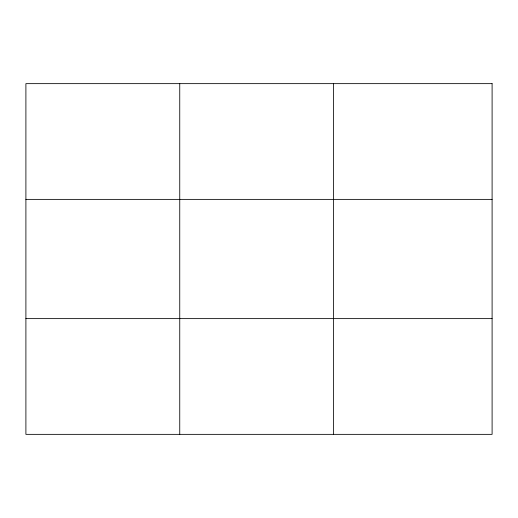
<?xml version="1.0" encoding="UTF-8"?>
<svg xmlns="http://www.w3.org/2000/svg" width="518" height="518" viewBox="0 0 518 518"><rect width="100%" height="100%" fill="white"/><g stroke="black" fill="none" stroke-linecap="round" stroke-linejoin="round"><path stroke-width="0.78" d="M179.746 434.356L179.746 83.644M333.592 434.356L333.592 83.644M25.9 199.378L492.1 199.378M25.9 318.622L492.1 318.622M492.1 83.644L492.1 434.356L25.9 434.356L25.9 83.644L492.1 83.644"/></g></svg>
